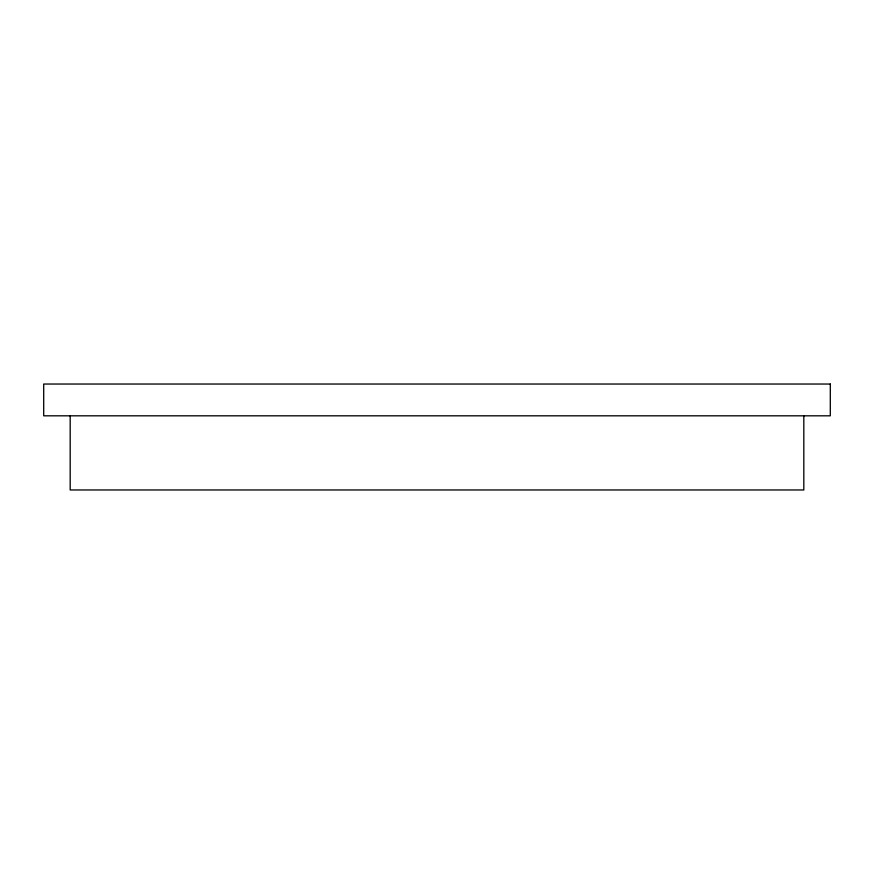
<?xml version="1.0" encoding="UTF-8"?>
<svg xmlns="http://www.w3.org/2000/svg" width="874" height="874" viewBox="0 0 874 874"><rect width="100%" height="100%" fill="white"/><g stroke="black" fill="none" stroke-linecap="round" stroke-linejoin="round"><path stroke-width="1.31" d="M803.818 415.816L803.818 489.964L70.182 489.964L70.182 415.816M830.3 384.036L43.7 384.036L43.7 415.816L830.3 415.816L830.3 384.036"/></g></svg>
